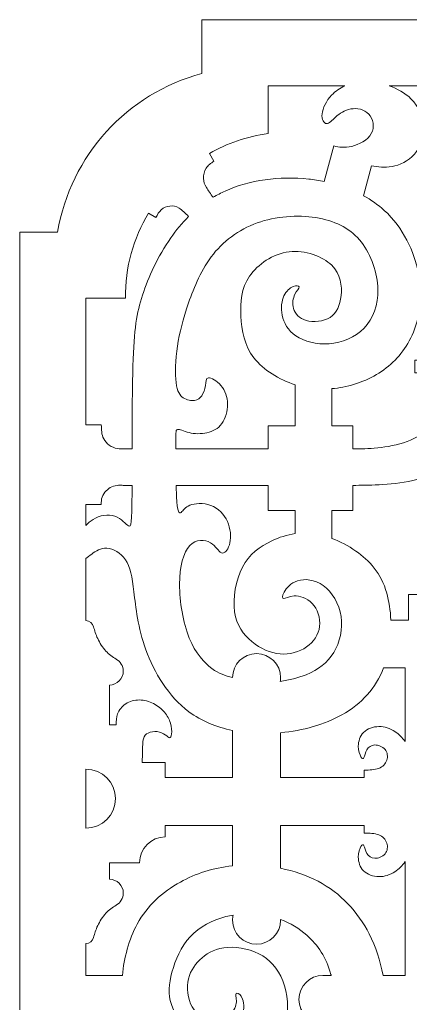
# Model space of a CAD drawing. Header units: millimetres. Extents: x -77 to 114, y -14 to 198.
# Drawn here: x -77 to -52.9, y 48.8 to 109.4 of the extents above; entities that cross this region are included whole.
import ezdxf

# ---------------------------------------------------------------- set-up
doc = ezdxf.new("R2010")
doc.units = ezdxf.units.MM
doc.header["$MEASUREMENT"] = 0
doc.layers.add('Default', color=7, linetype='Continuous')

msp = doc.modelspace()

# ---------------------------------------------------------------- linework, layer by layer
at = {"layer": 'Default', "lineweight": 9}
for points, knots in [([(-51.98, 3.963), (-51.98, 3.963), (-76.979, 3.963), (-76.979, 3.963), (-76.979, 3.963), (-76.979, 3.963), (-76.979, 96.287), (-76.979, 96.287), (-76.979, 96.287), (-76.979, 96.287), (-74.644, 96.287), (-74.644, 96.287), (-74.644, 96.287), (-73.848, 100.994), (-70.379, 104.808), (-65.763, 106.05), (-65.763, 106.05), (-65.763, 106.05), (-65.763, 109.359), (-65.763, 109.359), (-65.763, 109.359), (-65.763, 109.359), (-44.618, 109.359), (-44.618, 109.359), (-44.618, 109.359), (-44.618, 109.359), (-23.473, 109.359), (-23.473, 109.359), (-23.473, 109.359), (-23.473, 109.359), (-23.473, 106.05), (-23.473, 106.05), (-23.473, 106.05), (-18.857, 104.808), (-15.388, 100.994), (-14.593, 96.287), (-14.593, 96.287), (-14.593, 96.287), (-12.257, 96.287), (-12.257, 96.287), (-12.257, 96.287), (-12.257, 96.287), (-12.257, 3.963), (-12.257, 3.963), (-12.257, 3.963), (-12.257, 3.963), (-37.256, 3.963), (-37.256, 3.963), (-37.256, 3.963), (-37.256, 6.588), (-38.66, 9.015), (-40.937, 10.328), (-40.937, 10.328), (-42.076, 10.985), (-43.347, 11.313), (-44.618, 11.313), (-44.618, 11.313), (-45.889, 11.313), (-47.16, 10.985), (-48.299, 10.328), (-48.299, 10.328), (-50.576, 9.015), (-51.98, 6.588), (-51.98, 3.963)], [0, 0, 0, 0, 0.058824, 0.058824, 0.058824, 0.058824, 0.117647, 0.117647, 0.117647, 0.117647, 0.176471, 0.176471, 0.176471, 0.176471, 0.235294, 0.235294, 0.235294, 0.235294, 0.294118, 0.294118, 0.294118, 0.294118, 0.352941, 0.352941, 0.352941, 0.352941, 0.411765, 0.411765, 0.411765, 0.411765, 0.470588, 0.470588, 0.470588, 0.470588, 0.529412, 0.529412, 0.529412, 0.529412, 0.588235, 0.588235, 0.588235, 0.588235, 0.647059, 0.647059, 0.647059, 0.647059, 0.705882, 0.705882, 0.705882, 0.705882, 0.764706, 0.764706, 0.764706, 0.764706, 0.823529, 0.823529, 0.823529, 0.823529, 0.882353, 0.882353, 0.882353, 0.882353, 1, 1, 1, 1]), ([(-65.3, 101.129), (-65.3, 101.129), (-65.023, 100.649), (-65.023, 100.649), (-65.023, 100.649), (-65.206, 100.525), (-65.39, 100.4), (-65.506, 100.214), (-65.506, 100.214), (-65.622, 100.029), (-65.671, 99.782), (-65.665, 99.579), (-65.665, 99.579), (-65.659, 99.376), (-65.597, 99.216), (-65.489, 99.031), (-65.489, 99.031), (-65.38, 98.846), (-65.225, 98.636), (-65.069, 98.426), (-65.069, 98.426), (-64.835, 98.565), (-64.589, 98.695), (-64.331, 98.812), (-64.331, 98.812), (-62.859, 99.476), (-60.975, 99.747), (-59.189, 99.55), (-59.189, 99.55), (-58.865, 99.515), (-58.543, 99.463), (-58.228, 99.397), (-58.228, 99.397), (-58.228, 99.397), (-57.641, 101.586), (-57.641, 101.586), (-57.641, 101.586), (-57.311, 101.519), (-56.981, 101.451), (-56.542, 101.559), (-56.542, 101.559), (-56.104, 101.667), (-55.555, 101.95), (-55.334, 102.347), (-55.334, 102.347), (-55.112, 102.744), (-55.217, 103.256), (-55.494, 103.551), (-55.494, 103.551), (-55.771, 103.847), (-56.221, 103.927), (-56.599, 103.862), (-56.599, 103.862), (-56.978, 103.798), (-57.286, 103.588), (-57.523, 103.376), (-57.523, 103.376), (-57.76, 103.163), (-57.926, 102.947), (-58.086, 102.96), (-58.086, 102.96), (-58.246, 102.972), (-58.4, 103.212), (-58.366, 103.56), (-58.366, 103.56), (-58.333, 103.908), (-58.111, 104.364), (-57.775, 104.718), (-57.775, 104.718), (-57.551, 104.955), (-57.275, 105.146), (-56.965, 105.286), (-56.965, 105.286), (-56.965, 105.286), (-61.684, 105.286), (-61.684, 105.286), (-61.684, 105.286), (-61.684, 105.286), (-61.684, 102.35), (-61.684, 102.35), (-61.684, 102.35), (-62.991, 102.168), (-64.21, 101.745), (-65.3, 101.129)], [0, 0, 0, 0, 0.045455, 0.045455, 0.045455, 0.045455, 0.090909, 0.090909, 0.090909, 0.090909, 0.136364, 0.136364, 0.136364, 0.136364, 0.181818, 0.181818, 0.181818, 0.181818, 0.227273, 0.227273, 0.227273, 0.227273, 0.272727, 0.272727, 0.272727, 0.272727, 0.318182, 0.318182, 0.318182, 0.318182, 0.363636, 0.363636, 0.363636, 0.363636, 0.409091, 0.409091, 0.409091, 0.409091, 0.454545, 0.454545, 0.454545, 0.454545, 0.5, 0.5, 0.5, 0.5, 0.545455, 0.545455, 0.545455, 0.545455, 0.590909, 0.590909, 0.590909, 0.590909, 0.636364, 0.636364, 0.636364, 0.636364, 0.681818, 0.681818, 0.681818, 0.681818, 0.727273, 0.727273, 0.727273, 0.727273, 0.772727, 0.772727, 0.772727, 0.772727, 0.818182, 0.818182, 0.818182, 0.818182, 0.863636, 0.863636, 0.863636, 0.863636, 0.909091, 0.909091, 0.909091, 0.909091, 1, 1, 1, 1]), ([(-36.934, 92.699), (-36.934, 92.699), (-39.213, 92.699), (-39.213, 92.699), (-39.213, 92.699), (-39.464, 91.931), (-40.187, 91.376), (-41.039, 91.376), (-41.039, 91.376), (-41.039, 91.376), (-41.039, 90.685), (-41.039, 90.685), (-41.039, 90.685), (-41.039, 90.685), (-43.586, 90.685), (-43.586, 90.685), (-43.586, 90.685), (-43.586, 90.685), (-43.586, 89.558), (-43.586, 89.558), (-43.586, 89.558), (-43.586, 89.558), (-40.501, 89.558), (-40.501, 89.558), (-40.501, 89.558), (-40.501, 89.558), (-40.501, 88.856), (-40.501, 88.856), (-40.501, 88.856), (-40.501, 88.856), (-38.433, 88.856), (-38.433, 88.856), (-38.433, 88.856), (-38.433, 88.856), (-38.433, 88.394), (-38.433, 88.394), (-38.433, 88.394), (-38.433, 88.394), (-36.585, 88.394), (-36.585, 88.394), (-36.585, 88.394), (-36.585, 88.394), (-36.585, 87.619), (-36.585, 87.619), (-36.585, 87.619), (-37.318, 87.637), (-38.052, 87.655), (-38.412, 87.32), (-38.412, 87.32), (-38.772, 86.984), (-38.76, 86.295), (-38.575, 85.722), (-38.575, 85.722), (-38.391, 85.15), (-38.034, 84.694), (-37.605, 84.309), (-37.605, 84.309), (-37.178, 83.924), (-36.679, 83.61), (-36.1, 83.394), (-36.1, 83.394), (-35.521, 83.178), (-34.863, 83.059), (-34.294, 82.999), (-34.294, 82.999), (-33.726, 82.94), (-33.249, 82.94), (-32.771, 82.94), (-32.771, 82.94), (-32.771, 82.94), (-32.771, 84.362), (-32.771, 84.362), (-32.771, 84.362), (-32.771, 84.362), (-31.466, 84.362), (-31.466, 84.362), (-31.466, 84.362), (-31.466, 84.362), (-31.466, 86.648), (-31.466, 86.648), (-31.466, 86.648), (-31.697, 86.667), (-31.925, 86.7), (-32.153, 86.743), (-32.153, 86.743), (-33.113, 86.928), (-34.049, 87.322), (-34.819, 87.919), (-34.819, 87.919), (-35.588, 88.516), (-36.192, 89.317), (-36.562, 90.302), (-36.562, 90.302), (-36.931, 91.287), (-37.066, 92.457), (-36.801, 93.775), (-36.801, 93.775), (-36.537, 95.092), (-35.872, 96.558), (-34.696, 97.623), (-34.696, 97.623), (-34.317, 97.966), (-33.886, 98.267), (-33.416, 98.524), (-33.416, 98.524), (-33.416, 98.524), (-33.91, 100.369), (-33.91, 100.369), (-33.91, 100.369), (-34.312, 100.301), (-34.714, 100.233), (-35.179, 100.319), (-35.179, 100.319), (-35.645, 100.405), (-36.174, 100.645), (-36.55, 101.073), (-36.55, 101.073), (-36.925, 101.501), (-37.147, 102.117), (-37.126, 102.744), (-37.126, 102.744), (-37.104, 103.373), (-36.839, 104.013), (-36.344, 104.493), (-36.344, 104.493), (-35.982, 104.844), (-35.497, 105.109), (-35.011, 105.286), (-35.011, 105.286), (-35.011, 105.286), (-44.618, 105.286), (-44.618, 105.286), (-44.618, 105.286), (-44.618, 105.286), (-54.226, 105.286), (-54.226, 105.286), (-54.226, 105.286), (-53.739, 105.109), (-53.254, 104.844), (-52.892, 104.493), (-52.892, 104.493), (-52.397, 104.013), (-52.132, 103.373), (-52.111, 102.744), (-52.111, 102.744), (-52.089, 102.117), (-52.311, 101.501), (-52.686, 101.073), (-52.686, 101.073), (-53.062, 100.645), (-53.591, 100.405), (-54.057, 100.319), (-54.057, 100.319), (-54.522, 100.233), (-54.924, 100.301), (-55.326, 100.369), (-55.326, 100.369), (-55.326, 100.369), (-55.82, 98.524), (-55.82, 98.524), (-55.82, 98.524), (-55.35, 98.267), (-54.919, 97.966), (-54.541, 97.623), (-54.541, 97.623), (-53.365, 96.558), (-52.7, 95.092), (-52.435, 93.775), (-52.435, 93.775), (-52.17, 92.457), (-52.305, 91.287), (-52.675, 90.302), (-52.675, 90.302), (-53.044, 89.317), (-53.648, 88.516), (-54.417, 87.919), (-54.417, 87.919), (-55.187, 87.322), (-56.123, 86.928), (-57.083, 86.743), (-57.083, 86.743), (-57.311, 86.7), (-57.54, 86.667), (-57.77, 86.648), (-57.77, 86.648), (-57.77, 86.648), (-57.77, 84.362), (-57.77, 84.362), (-57.77, 84.362), (-57.77, 84.362), (-56.465, 84.362), (-56.465, 84.362), (-56.465, 84.362), (-56.465, 84.362), (-56.465, 82.94), (-56.465, 82.94), (-56.465, 82.94), (-55.988, 82.94), (-55.51, 82.94), (-54.942, 82.999), (-54.942, 82.999), (-54.374, 83.059), (-53.715, 83.178), (-53.136, 83.394), (-53.136, 83.394), (-52.557, 83.61), (-52.059, 83.924), (-51.631, 84.309), (-51.631, 84.309), (-51.203, 84.694), (-50.846, 85.15), (-50.661, 85.722), (-50.661, 85.722), (-50.476, 86.295), (-50.464, 86.984), (-50.824, 87.32), (-50.824, 87.32), (-51.185, 87.655), (-51.918, 87.637), (-52.651, 87.619), (-52.651, 87.619), (-52.651, 87.619), (-52.651, 88.394), (-52.651, 88.394), (-52.651, 88.394), (-52.651, 88.394), (-50.804, 88.394), (-50.804, 88.394), (-50.804, 88.394), (-50.804, 88.394), (-50.804, 88.856), (-50.804, 88.856), (-50.804, 88.856), (-50.804, 88.856), (-48.735, 88.856), (-48.735, 88.856), (-48.735, 88.856), (-48.735, 88.856), (-48.735, 89.558), (-48.735, 89.558), (-48.735, 89.558), (-48.735, 89.558), (-45.65, 89.558), (-45.65, 89.558), (-45.65, 89.558), (-45.65, 89.558), (-45.65, 90.685), (-45.65, 90.685), (-45.65, 90.685), (-45.65, 90.685), (-48.197, 90.685), (-48.197, 90.685), (-48.197, 90.685), (-48.197, 90.685), (-48.197, 91.376), (-48.197, 91.376), (-48.197, 91.376), (-49.049, 91.376), (-49.772, 91.931), (-50.023, 92.699), (-50.023, 92.699), (-50.023, 92.699), (-52.303, 92.699), (-52.303, 92.699)], [0, 0, 0, 0, 0.014925, 0.014925, 0.014925, 0.014925, 0.029851, 0.029851, 0.029851, 0.029851, 0.044776, 0.044776, 0.044776, 0.044776, 0.059701, 0.059701, 0.059701, 0.059701, 0.074627, 0.074627, 0.074627, 0.074627, 0.089552, 0.089552, 0.089552, 0.089552, 0.104478, 0.104478, 0.104478, 0.104478, 0.119403, 0.119403, 0.119403, 0.119403, 0.134328, 0.134328, 0.134328, 0.134328, 0.149254, 0.149254, 0.149254, 0.149254, 0.164179, 0.164179, 0.164179, 0.164179, 0.179104, 0.179104, 0.179104, 0.179104, 0.19403, 0.19403, 0.19403, 0.19403, 0.208955, 0.208955, 0.208955, 0.208955, 0.223881, 0.223881, 0.223881, 0.223881, 0.238806, 0.238806, 0.238806, 0.238806, 0.253731, 0.253731, 0.253731, 0.253731, 0.268657, 0.268657, 0.268657, 0.268657, 0.283582, 0.283582, 0.283582, 0.283582, 0.298507, 0.298507, 0.298507, 0.298507, 0.313433, 0.313433, 0.313433, 0.313433, 0.328358, 0.328358, 0.328358, 0.328358, 0.343284, 0.343284, 0.343284, 0.343284, 0.358209, 0.358209, 0.358209, 0.358209, 0.373134, 0.373134, 0.373134, 0.373134, 0.38806, 0.38806, 0.38806, 0.38806, 0.402985, 0.402985, 0.402985, 0.402985, 0.41791, 0.41791, 0.41791, 0.41791, 0.432836, 0.432836, 0.432836, 0.432836, 0.447761, 0.447761, 0.447761, 0.447761, 0.462687, 0.462687, 0.462687, 0.462687, 0.477612, 0.477612, 0.477612, 0.477612, 0.492537, 0.492537, 0.492537, 0.492537, 0.507463, 0.507463, 0.507463, 0.507463, 0.522388, 0.522388, 0.522388, 0.522388, 0.537313, 0.537313, 0.537313, 0.537313, 0.552239, 0.552239, 0.552239, 0.552239, 0.567164, 0.567164, 0.567164, 0.567164, 0.58209, 0.58209, 0.58209, 0.58209, 0.597015, 0.597015, 0.597015, 0.597015, 0.61194, 0.61194, 0.61194, 0.61194, 0.626866, 0.626866, 0.626866, 0.626866, 0.641791, 0.641791, 0.641791, 0.641791, 0.656716, 0.656716, 0.656716, 0.656716, 0.671642, 0.671642, 0.671642, 0.671642, 0.686567, 0.686567, 0.686567, 0.686567, 0.701493, 0.701493, 0.701493, 0.701493, 0.716418, 0.716418, 0.716418, 0.716418, 0.731343, 0.731343, 0.731343, 0.731343, 0.746269, 0.746269, 0.746269, 0.746269, 0.761194, 0.761194, 0.761194, 0.761194, 0.776119, 0.776119, 0.776119, 0.776119, 0.791045, 0.791045, 0.791045, 0.791045, 0.80597, 0.80597, 0.80597, 0.80597, 0.820896, 0.820896, 0.820896, 0.820896, 0.835821, 0.835821, 0.835821, 0.835821, 0.850746, 0.850746, 0.850746, 0.850746, 0.865672, 0.865672, 0.865672, 0.865672, 0.880597, 0.880597, 0.880597, 0.880597, 0.895522, 0.895522, 0.895522, 0.895522, 0.910448, 0.910448, 0.910448, 0.910448, 0.925373, 0.925373, 0.925373, 0.925373, 0.940299, 0.940299, 0.940299, 0.940299, 0.955224, 0.955224, 0.955224, 0.955224, 0.970149, 0.970149, 0.970149, 0.970149, 1, 1, 1, 1]), ([(-66.583, 97.24), (-66.992, 96.831), (-67.352, 96.388), (-67.674, 95.93), (-67.674, 95.93), (-68.486, 94.772), (-69.053, 93.516), (-69.416, 92.408), (-69.416, 92.408), (-69.779, 91.3), (-69.94, 90.339), (-70.007, 88.055), (-70.007, 88.055), (-70.05, 86.623), (-70.056, 84.669), (-70.058, 82.94), (-70.058, 82.94), (-70.058, 82.94), (-70.504, 82.94), (-70.504, 82.94), (-70.504, 82.94), (-70.658, 82.934), (-70.812, 82.927), (-70.976, 82.96), (-70.976, 82.96), (-71.141, 82.992), (-71.316, 83.063), (-71.463, 83.168), (-71.463, 83.168), (-71.609, 83.272), (-71.726, 83.411), (-71.801, 83.552), (-71.801, 83.552), (-71.876, 83.694), (-71.911, 83.839), (-71.929, 83.983), (-71.929, 83.983), (-71.947, 84.128), (-71.951, 84.273), (-71.954, 84.418), (-71.954, 84.418), (-71.954, 84.418), (-72.901, 84.418), (-72.901, 84.418), (-72.901, 84.418), (-72.901, 84.418), (-72.901, 92.214), (-72.901, 92.214), (-72.901, 92.214), (-72.901, 92.214), (-70.475, 92.214), (-70.475, 92.214), (-70.475, 92.214), (-70.485, 94.116), (-69.969, 95.911), (-69.055, 97.451), (-69.055, 97.451), (-69.055, 97.451), (-68.589, 97.181), (-68.589, 97.181), (-68.589, 97.181), (-68.498, 97.36), (-68.407, 97.538), (-68.263, 97.664), (-68.263, 97.664), (-68.119, 97.791), (-67.921, 97.865), (-67.732, 97.887), (-67.732, 97.887), (-67.543, 97.911), (-67.361, 97.883), (-67.171, 97.767), (-67.171, 97.767), (-66.981, 97.65), (-66.782, 97.445), (-66.583, 97.24)], [0, 0, 0, 0, 0.05, 0.05, 0.05, 0.05, 0.1, 0.1, 0.1, 0.1, 0.15, 0.15, 0.15, 0.15, 0.2, 0.2, 0.2, 0.2, 0.25, 0.25, 0.25, 0.25, 0.3, 0.3, 0.3, 0.3, 0.35, 0.35, 0.35, 0.35, 0.4, 0.4, 0.4, 0.4, 0.45, 0.45, 0.45, 0.45, 0.5, 0.5, 0.5, 0.5, 0.55, 0.55, 0.55, 0.55, 0.6, 0.6, 0.6, 0.6, 0.65, 0.65, 0.65, 0.65, 0.7, 0.7, 0.7, 0.7, 0.75, 0.75, 0.75, 0.75, 0.8, 0.8, 0.8, 0.8, 0.85, 0.85, 0.85, 0.85, 0.9, 0.9, 0.9, 0.9, 1, 1, 1, 1]), ([(-61.674, 82.94), (-61.674, 82.94), (-61.674, 84.362), (-61.674, 84.362), (-61.674, 84.362), (-61.674, 84.362), (-60.014, 84.362), (-60.014, 84.362), (-60.014, 84.362), (-60.014, 84.362), (-60.014, 86.891), (-60.014, 86.891), (-60.014, 86.891), (-60.999, 87.199), (-61.985, 87.79), (-62.563, 88.547), (-62.563, 88.547), (-63.142, 89.305), (-63.315, 90.228), (-63.364, 91.109), (-63.364, 91.109), (-63.413, 91.989), (-63.339, 92.827), (-62.834, 93.566), (-62.834, 93.566), (-62.329, 94.304), (-61.393, 94.945), (-60.396, 95.068), (-60.396, 95.068), (-59.399, 95.191), (-58.339, 94.797), (-57.773, 94.243), (-57.773, 94.243), (-57.207, 93.689), (-57.133, 92.974), (-57.194, 92.377), (-57.194, 92.377), (-57.256, 91.78), (-57.453, 91.3), (-57.865, 91.035), (-57.865, 91.035), (-58.278, 90.77), (-58.906, 90.721), (-59.343, 90.844), (-59.343, 90.844), (-59.78, 90.967), (-60.026, 91.263), (-60.119, 91.577), (-60.119, 91.577), (-60.211, 91.891), (-60.15, 92.223), (-60.039, 92.457), (-60.039, 92.457), (-59.928, 92.691), (-59.768, 92.827), (-59.774, 92.906), (-59.774, 92.906), (-59.78, 92.987), (-59.953, 93.011), (-60.15, 92.932), (-60.15, 92.932), (-60.347, 92.851), (-60.569, 92.666), (-60.71, 92.359), (-60.71, 92.359), (-60.851, 92.051), (-60.913, 91.62), (-60.821, 91.164), (-60.821, 91.164), (-60.729, 90.709), (-60.482, 90.228), (-59.977, 89.89), (-59.977, 89.89), (-59.472, 89.551), (-58.709, 89.354), (-57.927, 89.415), (-57.927, 89.415), (-57.145, 89.477), (-56.345, 89.798), (-55.784, 90.376), (-55.784, 90.376), (-55.224, 90.955), (-54.904, 91.792), (-54.928, 92.771), (-54.928, 92.771), (-54.953, 93.75), (-55.323, 94.871), (-55.944, 95.665), (-55.944, 95.665), (-56.566, 96.459), (-57.441, 96.927), (-58.543, 97.137), (-58.543, 97.137), (-59.645, 97.346), (-60.975, 97.297), (-62.145, 96.921), (-62.145, 96.921), (-63.314, 96.546), (-64.324, 95.843), (-65.057, 94.932), (-65.057, 94.932), (-65.789, 94.021), (-66.245, 92.9), (-66.584, 91.922), (-66.584, 91.922), (-66.923, 90.943), (-67.144, 90.105), (-67.267, 89.262), (-67.267, 89.262), (-67.391, 88.418), (-67.415, 87.568), (-67.35, 87.021), (-67.35, 87.021), (-67.285, 86.474), (-67.13, 86.228), (-66.911, 86.084), (-66.911, 86.084), (-66.693, 85.939), (-66.41, 85.894), (-66.208, 85.921), (-66.208, 85.921), (-66.005, 85.948), (-65.882, 86.047), (-65.774, 86.21), (-65.774, 86.21), (-65.667, 86.373), (-65.574, 86.602), (-65.54, 86.832), (-65.54, 86.832), (-65.506, 87.063), (-65.531, 87.297), (-65.365, 87.316), (-65.365, 87.316), (-65.199, 87.335), (-64.841, 87.137), (-64.589, 86.836), (-64.589, 86.836), (-64.337, 86.534), (-64.189, 86.128), (-64.183, 85.697), (-64.183, 85.697), (-64.176, 85.266), (-64.312, 84.81), (-64.539, 84.496), (-64.539, 84.496), (-64.767, 84.182), (-65.088, 84.01), (-65.451, 83.93), (-65.451, 83.93), (-65.814, 83.85), (-66.221, 83.862), (-66.553, 83.942), (-66.553, 83.942), (-66.886, 84.022), (-67.144, 84.17), (-67.267, 84.139), (-67.267, 84.139), (-67.391, 84.108), (-67.378, 83.899), (-67.372, 82.987), (-67.372, 82.987), (-67.372, 82.972), (-67.372, 82.956), (-67.372, 82.94), (-67.372, 82.94), (-67.372, 82.94), (-61.674, 82.94), (-61.674, 82.94)], [0, 0, 0, 0, 0.023256, 0.023256, 0.023256, 0.023256, 0.046512, 0.046512, 0.046512, 0.046512, 0.069767, 0.069767, 0.069767, 0.069767, 0.093023, 0.093023, 0.093023, 0.093023, 0.116279, 0.116279, 0.116279, 0.116279, 0.139535, 0.139535, 0.139535, 0.139535, 0.162791, 0.162791, 0.162791, 0.162791, 0.186047, 0.186047, 0.186047, 0.186047, 0.209302, 0.209302, 0.209302, 0.209302, 0.232558, 0.232558, 0.232558, 0.232558, 0.255814, 0.255814, 0.255814, 0.255814, 0.27907, 0.27907, 0.27907, 0.27907, 0.302326, 0.302326, 0.302326, 0.302326, 0.325581, 0.325581, 0.325581, 0.325581, 0.348837, 0.348837, 0.348837, 0.348837, 0.372093, 0.372093, 0.372093, 0.372093, 0.395349, 0.395349, 0.395349, 0.395349, 0.418605, 0.418605, 0.418605, 0.418605, 0.44186, 0.44186, 0.44186, 0.44186, 0.465116, 0.465116, 0.465116, 0.465116, 0.488372, 0.488372, 0.488372, 0.488372, 0.511628, 0.511628, 0.511628, 0.511628, 0.534884, 0.534884, 0.534884, 0.534884, 0.55814, 0.55814, 0.55814, 0.55814, 0.581395, 0.581395, 0.581395, 0.581395, 0.604651, 0.604651, 0.604651, 0.604651, 0.627907, 0.627907, 0.627907, 0.627907, 0.651163, 0.651163, 0.651163, 0.651163, 0.674419, 0.674419, 0.674419, 0.674419, 0.697674, 0.697674, 0.697674, 0.697674, 0.72093, 0.72093, 0.72093, 0.72093, 0.744186, 0.744186, 0.744186, 0.744186, 0.767442, 0.767442, 0.767442, 0.767442, 0.790698, 0.790698, 0.790698, 0.790698, 0.813953, 0.813953, 0.813953, 0.813953, 0.837209, 0.837209, 0.837209, 0.837209, 0.860465, 0.860465, 0.860465, 0.860465, 0.883721, 0.883721, 0.883721, 0.883721, 0.906977, 0.906977, 0.906977, 0.906977, 0.930233, 0.930233, 0.930233, 0.930233, 0.953488, 0.953488, 0.953488, 0.953488, 1, 1, 1, 1]), ([(-57.77, 77.417), (-57.77, 77.417), (-57.77, 79.153), (-57.77, 79.153), (-57.77, 79.153), (-57.77, 79.153), (-56.465, 79.153), (-56.465, 79.153), (-56.465, 79.153), (-56.465, 79.153), (-56.465, 80.696), (-56.465, 80.696), (-56.465, 80.696), (-55.975, 80.696), (-55.485, 80.696), (-54.859, 80.729), (-54.859, 80.729), (-54.232, 80.762), (-53.469, 80.829), (-52.782, 80.985), (-52.782, 80.985), (-52.095, 81.141), (-51.486, 81.388), (-50.904, 81.763), (-50.904, 81.763), (-50.322, 82.139), (-49.768, 82.644), (-49.379, 83.155), (-49.379, 83.155), (-48.989, 83.666), (-48.764, 84.183), (-48.66, 84.605), (-48.66, 84.605), (-48.555, 85.026), (-48.571, 85.353), (-48.586, 85.679), (-48.586, 85.679), (-48.586, 85.679), (-47.607, 85.679), (-47.607, 85.679), (-47.607, 85.679), (-47.607, 86.179), (-47.202, 86.584), (-46.702, 86.584), (-46.702, 86.584), (-46.202, 86.584), (-45.797, 86.179), (-45.797, 85.679), (-45.797, 85.679), (-45.797, 85.179), (-46.202, 84.774), (-46.702, 84.774), (-46.702, 84.774), (-46.702, 84.774), (-47.587, 84.774), (-47.587, 84.774), (-47.587, 84.774), (-47.587, 84.774), (-47.587, 83.757), (-47.587, 83.757), (-47.587, 83.757), (-48.363, 83.758), (-48.991, 83.13), (-48.991, 82.354), (-48.991, 82.354), (-48.991, 81.579), (-48.363, 80.951), (-47.587, 80.951), (-47.587, 80.951), (-47.587, 80.951), (-47.587, 80.117), (-47.587, 80.117), (-47.587, 80.117), (-47.471, 80.143), (-47.35, 80.156), (-47.227, 80.156), (-47.227, 80.156), (-46.309, 80.156), (-45.564, 79.412), (-45.564, 78.494), (-45.564, 78.494), (-45.564, 77.576), (-46.309, 76.831), (-47.227, 76.831), (-47.227, 76.831), (-48.145, 76.831), (-48.889, 77.576), (-48.889, 78.494), (-48.889, 78.494), (-48.889, 78.494), (-49.847, 78.494), (-49.847, 78.494), (-49.847, 78.494), (-49.847, 78.494), (-49.847, 76.084), (-49.847, 76.084), (-49.847, 76.084), (-51.011, 76.084), (-51.955, 75.139), (-51.955, 73.975), (-51.955, 73.975), (-51.955, 73.975), (-53.045, 73.975), (-53.045, 73.975), (-53.045, 73.975), (-53.045, 73.975), (-53.045, 72.398), (-53.045, 72.398), (-53.045, 72.398), (-53.045, 72.398), (-54.134, 72.398), (-54.134, 72.398), (-54.134, 72.398), (-54.156, 72.994), (-54.242, 73.566), (-54.384, 74.063), (-54.384, 74.063), (-54.737, 75.297), (-55.446, 76.067), (-56.289, 76.652), (-56.289, 76.652), (-56.754, 76.974), (-57.259, 77.24), (-57.77, 77.43), (-57.77, 77.43), (-57.774, 77.432), (-57.77, 77.413), (-57.77, 77.417)], [0, 0, 0, 0, 0.030303, 0.030303, 0.030303, 0.030303, 0.060606, 0.060606, 0.060606, 0.060606, 0.090909, 0.090909, 0.090909, 0.090909, 0.121212, 0.121212, 0.121212, 0.121212, 0.151515, 0.151515, 0.151515, 0.151515, 0.181818, 0.181818, 0.181818, 0.181818, 0.212121, 0.212121, 0.212121, 0.212121, 0.242424, 0.242424, 0.242424, 0.242424, 0.272727, 0.272727, 0.272727, 0.272727, 0.30303, 0.30303, 0.30303, 0.30303, 0.333333, 0.333333, 0.333333, 0.333333, 0.363636, 0.363636, 0.363636, 0.363636, 0.393939, 0.393939, 0.393939, 0.393939, 0.424242, 0.424242, 0.424242, 0.424242, 0.454545, 0.454545, 0.454545, 0.454545, 0.484848, 0.484848, 0.484848, 0.484848, 0.515152, 0.515152, 0.515152, 0.515152, 0.545455, 0.545455, 0.545455, 0.545455, 0.575758, 0.575758, 0.575758, 0.575758, 0.606061, 0.606061, 0.606061, 0.606061, 0.636364, 0.636364, 0.636364, 0.636364, 0.666667, 0.666667, 0.666667, 0.666667, 0.69697, 0.69697, 0.69697, 0.69697, 0.727273, 0.727273, 0.727273, 0.727273, 0.757576, 0.757576, 0.757576, 0.757576, 0.787879, 0.787879, 0.787879, 0.787879, 0.818182, 0.818182, 0.818182, 0.818182, 0.848485, 0.848485, 0.848485, 0.848485, 0.878788, 0.878788, 0.878788, 0.878788, 0.909091, 0.909091, 0.909091, 0.909091, 0.939394, 0.939394, 0.939394, 0.939394, 1, 1, 1, 1]), ([(-71.954, 79.523), (-71.954, 79.523), (-72.901, 79.523), (-72.901, 79.523), (-72.901, 79.523), (-72.901, 79.523), (-72.901, 78.227), (-72.901, 78.227), (-72.901, 78.227), (-72.778, 78.37), (-72.632, 78.498), (-72.461, 78.6), (-72.461, 78.6), (-72.058, 78.844), (-71.522, 78.948), (-71.119, 78.807), (-71.119, 78.807), (-70.716, 78.665), (-70.444, 78.277), (-70.284, 78.194), (-70.284, 78.194), (-70.124, 78.111), (-70.075, 78.333), (-70.063, 80.247), (-70.063, 80.247), (-70.062, 80.388), (-70.061, 80.538), (-70.061, 80.696), (-70.061, 80.696), (-70.061, 80.696), (-70.611, 80.696), (-70.611, 80.696), (-70.611, 80.696), (-70.692, 80.702), (-70.773, 80.708), (-70.892, 80.697), (-70.892, 80.697), (-71.011, 80.686), (-71.169, 80.658), (-71.303, 80.601), (-71.303, 80.601), (-71.436, 80.545), (-71.547, 80.458), (-71.652, 80.35), (-71.652, 80.35), (-71.756, 80.243), (-71.855, 80.113), (-71.904, 79.972), (-71.904, 79.972), (-71.954, 79.831), (-71.954, 79.676), (-71.954, 79.523)], [0, 0, 0, 0, 0.071429, 0.071429, 0.071429, 0.071429, 0.142857, 0.142857, 0.142857, 0.142857, 0.214286, 0.214286, 0.214286, 0.214286, 0.285714, 0.285714, 0.285714, 0.285714, 0.357143, 0.357143, 0.357143, 0.357143, 0.428571, 0.428571, 0.428571, 0.428571, 0.5, 0.5, 0.5, 0.5, 0.571429, 0.571429, 0.571429, 0.571429, 0.642857, 0.642857, 0.642857, 0.642857, 0.714286, 0.714286, 0.714286, 0.714286, 0.785714, 0.785714, 0.785714, 0.785714, 0.857143, 0.857143, 0.857143, 0.857143, 1, 1, 1, 1]), ([(-67.348, 80.696), (-67.348, 80.696), (-61.674, 80.696), (-61.674, 80.696), (-61.674, 80.696), (-61.674, 80.696), (-61.674, 79.153), (-61.674, 79.153), (-61.674, 79.153), (-61.674, 79.153), (-60.014, 79.153), (-60.014, 79.153), (-60.014, 79.153), (-60.014, 79.153), (-60.014, 77.721), (-60.014, 77.721), (-60.014, 77.721), (-60.528, 77.653), (-61.011, 77.493), (-61.462, 77.282), (-61.462, 77.282), (-62.194, 76.937), (-62.84, 76.452), (-63.259, 75.656), (-63.259, 75.656), (-63.678, 74.86), (-63.869, 73.752), (-63.75, 72.912), (-63.75, 72.912), (-63.632, 72.072), (-63.204, 71.5), (-62.683, 71.075), (-62.683, 71.075), (-62.163, 70.651), (-61.55, 70.372), (-60.952, 70.32), (-60.952, 70.32), (-60.353, 70.267), (-59.768, 70.439), (-59.325, 70.75), (-59.325, 70.75), (-58.882, 71.061), (-58.579, 71.511), (-58.521, 72.015), (-58.521, 72.015), (-58.462, 72.52), (-58.648, 73.081), (-58.971, 73.425), (-58.971, 73.425), (-59.294, 73.77), (-59.756, 73.9), (-60.088, 73.887), (-60.088, 73.887), (-60.421, 73.875), (-60.624, 73.721), (-60.726, 73.724), (-60.726, 73.724), (-60.827, 73.727), (-60.827, 73.887), (-60.698, 74.127), (-60.698, 74.127), (-60.569, 74.367), (-60.31, 74.688), (-59.873, 74.823), (-59.873, 74.823), (-59.436, 74.959), (-58.82, 74.909), (-58.29, 74.521), (-58.29, 74.521), (-57.761, 74.134), (-57.317, 73.407), (-57.194, 72.631), (-57.194, 72.631), (-57.071, 71.855), (-57.268, 71.03), (-57.65, 70.402), (-57.65, 70.402), (-58.032, 69.774), (-58.598, 69.343), (-59.349, 69.041), (-59.349, 69.041), (-59.832, 68.847), (-60.392, 68.707), (-60.939, 68.629), (-60.939, 68.629), (-60.927, 68.704), (-60.921, 68.781), (-60.921, 68.86), (-60.921, 68.86), (-60.921, 69.676), (-61.582, 70.337), (-62.398, 70.337), (-62.398, 70.337), (-63.213, 70.337), (-63.874, 69.678), (-63.876, 68.864), (-63.876, 68.864), (-64.338, 68.98), (-64.712, 69.094), (-65.147, 69.415), (-65.147, 69.415), (-65.617, 69.762), (-66.159, 70.353), (-66.541, 71.295), (-66.541, 71.295), (-66.923, 72.237), (-67.144, 73.53), (-67.138, 74.614), (-67.138, 74.614), (-67.132, 75.697), (-66.898, 76.572), (-66.51, 76.988), (-66.51, 76.988), (-66.122, 77.403), (-65.58, 77.36), (-65.235, 77.163), (-65.235, 77.163), (-64.891, 76.966), (-64.743, 76.615), (-64.565, 76.544), (-64.565, 76.544), (-64.386, 76.473), (-64.176, 76.683), (-64.072, 77.027), (-64.072, 77.027), (-63.967, 77.372), (-63.967, 77.853), (-64.127, 78.302), (-64.127, 78.302), (-64.287, 78.751), (-64.608, 79.17), (-65.045, 79.386), (-65.045, 79.386), (-65.482, 79.601), (-66.036, 79.613), (-66.381, 79.515), (-66.381, 79.515), (-66.725, 79.416), (-66.861, 79.207), (-66.99, 79.077), (-66.99, 79.077), (-67.12, 78.948), (-67.243, 78.899), (-67.305, 79.681), (-67.305, 79.681), (-67.325, 79.945), (-67.339, 80.302), (-67.348, 80.696)], [0, 0, 0, 0, 0.026316, 0.026316, 0.026316, 0.026316, 0.052632, 0.052632, 0.052632, 0.052632, 0.078947, 0.078947, 0.078947, 0.078947, 0.105263, 0.105263, 0.105263, 0.105263, 0.131579, 0.131579, 0.131579, 0.131579, 0.157895, 0.157895, 0.157895, 0.157895, 0.184211, 0.184211, 0.184211, 0.184211, 0.210526, 0.210526, 0.210526, 0.210526, 0.236842, 0.236842, 0.236842, 0.236842, 0.263158, 0.263158, 0.263158, 0.263158, 0.289474, 0.289474, 0.289474, 0.289474, 0.315789, 0.315789, 0.315789, 0.315789, 0.342105, 0.342105, 0.342105, 0.342105, 0.368421, 0.368421, 0.368421, 0.368421, 0.394737, 0.394737, 0.394737, 0.394737, 0.421053, 0.421053, 0.421053, 0.421053, 0.447368, 0.447368, 0.447368, 0.447368, 0.473684, 0.473684, 0.473684, 0.473684, 0.5, 0.5, 0.5, 0.5, 0.526316, 0.526316, 0.526316, 0.526316, 0.552632, 0.552632, 0.552632, 0.552632, 0.578947, 0.578947, 0.578947, 0.578947, 0.605263, 0.605263, 0.605263, 0.605263, 0.631579, 0.631579, 0.631579, 0.631579, 0.657895, 0.657895, 0.657895, 0.657895, 0.684211, 0.684211, 0.684211, 0.684211, 0.710526, 0.710526, 0.710526, 0.710526, 0.736842, 0.736842, 0.736842, 0.736842, 0.763158, 0.763158, 0.763158, 0.763158, 0.789474, 0.789474, 0.789474, 0.789474, 0.815789, 0.815789, 0.815789, 0.815789, 0.842105, 0.842105, 0.842105, 0.842105, 0.868421, 0.868421, 0.868421, 0.868421, 0.894737, 0.894737, 0.894737, 0.894737, 0.921053, 0.921053, 0.921053, 0.921053, 0.947368, 0.947368, 0.947368, 0.947368, 1, 1, 1, 1]), ([(-72.431, 71.988), (-72.365, 71.755), (-72.3, 71.521), (-72.177, 71.259), (-72.177, 71.259), (-72.053, 70.998), (-71.871, 70.708), (-71.673, 70.494), (-71.673, 70.494), (-71.476, 70.28), (-71.261, 70.142), (-71.047, 70.004), (-71.047, 70.004), (-70.781, 69.86), (-70.6, 69.579), (-70.6, 69.255), (-70.6, 69.255), (-70.6, 68.785), (-70.981, 68.405), (-71.45, 68.405), (-71.45, 68.405), (-71.45, 68.405), (-71.45, 65.958), (-71.45, 65.958), (-71.45, 65.958), (-71.45, 65.958), (-71.035, 65.958), (-71.035, 65.958), (-71.035, 65.958), (-71.035, 66.182), (-71.035, 66.408), (-70.949, 66.635), (-70.949, 66.635), (-70.863, 66.863), (-70.69, 67.094), (-70.451, 67.249), (-70.451, 67.249), (-70.213, 67.405), (-69.908, 67.485), (-69.608, 67.484), (-69.608, 67.484), (-69.308, 67.482), (-69.012, 67.399), (-68.747, 67.263), (-68.747, 67.263), (-68.482, 67.128), (-68.248, 66.94), (-68.072, 66.735), (-68.072, 66.735), (-67.895, 66.53), (-67.774, 66.309), (-67.704, 66.066), (-67.704, 66.066), (-67.633, 65.823), (-67.611, 65.558), (-67.627, 65.392), (-67.627, 65.392), (-67.642, 65.225), (-67.694, 65.157), (-67.756, 65.163), (-67.756, 65.163), (-67.817, 65.17), (-67.889, 65.25), (-68.016, 65.336), (-68.016, 65.336), (-68.144, 65.422), (-68.329, 65.515), (-68.521, 65.539), (-68.521, 65.539), (-68.713, 65.564), (-68.914, 65.521), (-69.063, 65.45), (-69.063, 65.45), (-69.212, 65.379), (-69.311, 65.28), (-69.36, 65.096), (-69.36, 65.096), (-69.409, 64.911), (-69.409, 64.64), (-69.414, 64.383), (-69.414, 64.383), (-69.419, 64.126), (-69.428, 63.883), (-69.438, 63.639), (-69.438, 63.639), (-69.438, 63.639), (-68.014, 63.639), (-68.014, 63.639), (-68.014, 63.639), (-68.014, 63.639), (-68.014, 62.705), (-68.014, 62.705), (-68.014, 62.705), (-68.014, 62.705), (-63.876, 62.705), (-63.876, 62.705), (-63.876, 62.705), (-63.876, 62.705), (-63.876, 65.607), (-63.876, 65.607), (-63.876, 65.607), (-64.865, 65.81), (-65.787, 66.184), (-66.562, 66.76), (-66.562, 66.76), (-67.834, 67.705), (-68.708, 69.195), (-69.207, 70.568), (-69.207, 70.568), (-69.706, 71.941), (-69.829, 73.198), (-69.946, 74.133), (-69.946, 74.133), (-70.063, 75.069), (-70.174, 75.685), (-70.464, 76.116), (-70.464, 76.116), (-70.754, 76.548), (-71.224, 76.795), (-71.609, 76.822), (-71.609, 76.822), (-71.993, 76.85), (-72.293, 76.658), (-72.545, 76.468), (-72.545, 76.468), (-72.678, 76.366), (-72.799, 76.264), (-72.901, 76.19), (-72.901, 76.19), (-72.901, 76.19), (-72.901, 72.367), (-72.901, 72.367), (-72.901, 72.367), (-72.671, 72.367), (-72.478, 72.205), (-72.431, 71.988)], [0, 0, 0, 0, 0.028571, 0.028571, 0.028571, 0.028571, 0.057143, 0.057143, 0.057143, 0.057143, 0.085714, 0.085714, 0.085714, 0.085714, 0.114286, 0.114286, 0.114286, 0.114286, 0.142857, 0.142857, 0.142857, 0.142857, 0.171429, 0.171429, 0.171429, 0.171429, 0.2, 0.2, 0.2, 0.2, 0.228571, 0.228571, 0.228571, 0.228571, 0.257143, 0.257143, 0.257143, 0.257143, 0.285714, 0.285714, 0.285714, 0.285714, 0.314286, 0.314286, 0.314286, 0.314286, 0.342857, 0.342857, 0.342857, 0.342857, 0.371429, 0.371429, 0.371429, 0.371429, 0.4, 0.4, 0.4, 0.4, 0.428571, 0.428571, 0.428571, 0.428571, 0.457143, 0.457143, 0.457143, 0.457143, 0.485714, 0.485714, 0.485714, 0.485714, 0.514286, 0.514286, 0.514286, 0.514286, 0.542857, 0.542857, 0.542857, 0.542857, 0.571429, 0.571429, 0.571429, 0.571429, 0.6, 0.6, 0.6, 0.6, 0.628571, 0.628571, 0.628571, 0.628571, 0.657143, 0.657143, 0.657143, 0.657143, 0.685714, 0.685714, 0.685714, 0.685714, 0.714286, 0.714286, 0.714286, 0.714286, 0.742857, 0.742857, 0.742857, 0.742857, 0.771429, 0.771429, 0.771429, 0.771429, 0.8, 0.8, 0.8, 0.8, 0.828571, 0.828571, 0.828571, 0.828571, 0.857143, 0.857143, 0.857143, 0.857143, 0.885714, 0.885714, 0.885714, 0.885714, 0.914286, 0.914286, 0.914286, 0.914286, 0.942857, 0.942857, 0.942857, 0.942857, 1, 1, 1, 1]), ([(-55.771, 63.165), (-55.771, 63.165), (-55.771, 62.705), (-55.771, 62.705), (-55.771, 62.705), (-55.771, 62.705), (-60.92, 62.705), (-60.92, 62.705), (-60.92, 62.705), (-60.92, 62.705), (-60.92, 65.468), (-60.92, 65.468), (-60.92, 65.468), (-59.548, 65.596), (-58.21, 65.977), (-57.146, 66.57), (-57.146, 66.57), (-55.919, 67.253), (-55.057, 68.218), (-54.581, 69.458), (-54.581, 69.458), (-54.581, 69.458), (-53.241, 69.458), (-53.241, 69.458), (-53.241, 69.458), (-53.241, 69.458), (-53.241, 64.92), (-53.241, 64.92), (-53.241, 64.92), (-53.431, 65.148), (-53.622, 65.376), (-53.893, 65.551), (-53.893, 65.551), (-54.164, 65.726), (-54.515, 65.85), (-54.869, 65.847), (-54.869, 65.847), (-55.223, 65.843), (-55.58, 65.714), (-55.808, 65.486), (-55.808, 65.486), (-56.036, 65.259), (-56.134, 64.932), (-56.137, 64.646), (-56.137, 64.646), (-56.14, 64.36), (-56.048, 64.114), (-55.971, 63.984), (-55.971, 63.984), (-55.894, 63.855), (-55.832, 63.842), (-55.786, 63.941), (-55.786, 63.941), (-55.74, 64.039), (-55.709, 64.249), (-55.611, 64.415), (-55.611, 64.415), (-55.512, 64.581), (-55.346, 64.704), (-55.127, 64.714), (-55.127, 64.714), (-54.909, 64.723), (-54.638, 64.618), (-54.487, 64.437), (-54.487, 64.437), (-54.336, 64.255), (-54.305, 63.996), (-54.379, 63.775), (-54.379, 63.775), (-54.453, 63.553), (-54.632, 63.368), (-54.881, 63.273), (-54.881, 63.273), (-55.13, 63.177), (-55.451, 63.171), (-55.771, 63.165)], [0, 0, 0, 0, 0.05, 0.05, 0.05, 0.05, 0.1, 0.1, 0.1, 0.1, 0.15, 0.15, 0.15, 0.15, 0.2, 0.2, 0.2, 0.2, 0.25, 0.25, 0.25, 0.25, 0.3, 0.3, 0.3, 0.3, 0.35, 0.35, 0.35, 0.35, 0.4, 0.4, 0.4, 0.4, 0.45, 0.45, 0.45, 0.45, 0.5, 0.5, 0.5, 0.5, 0.55, 0.55, 0.55, 0.55, 0.6, 0.6, 0.6, 0.6, 0.65, 0.65, 0.65, 0.65, 0.7, 0.7, 0.7, 0.7, 0.75, 0.75, 0.75, 0.75, 0.8, 0.8, 0.8, 0.8, 0.85, 0.85, 0.85, 0.85, 0.9, 0.9, 0.9, 0.9, 1, 1, 1, 1]), ([(-72.901, 59.597), (-71.898, 59.597), (-71.086, 60.41), (-71.086, 61.412), (-71.086, 61.412), (-71.086, 62.415), (-71.898, 63.227), (-72.901, 63.227), (-72.901, 63.227), (-72.901, 63.227), (-72.901, 59.597), (-72.901, 59.597)], [0, 0, 0, 0, 0.25, 0.25, 0.25, 0.25, 0.5, 0.5, 0.5, 0.5, 1, 1, 1, 1]), ([(-72.431, 52.864), (-72.478, 52.647), (-72.671, 52.485), (-72.901, 52.485), (-72.901, 52.485), (-72.901, 52.485), (-72.901, 50.533), (-72.901, 50.533), (-72.901, 50.533), (-72.901, 50.533), (-70.652, 50.533), (-70.652, 50.533), (-70.652, 50.533), (-70.563, 51.584), (-70.259, 52.745), (-69.742, 53.693), (-69.742, 53.693), (-69.12, 54.835), (-68.189, 55.667), (-67.087, 56.277), (-67.087, 56.277), (-66.151, 56.795), (-65.09, 57.153), (-63.876, 57.275), (-63.876, 57.275), (-63.876, 57.275), (-63.876, 59.749), (-63.876, 59.749), (-63.876, 59.749), (-63.876, 59.749), (-68.014, 59.749), (-68.014, 59.749), (-68.014, 59.749), (-68.014, 59.749), (-68.014, 59.052), (-68.014, 59.052), (-68.014, 59.052), (-68.892, 59.052), (-69.603, 58.341), (-69.603, 57.463), (-69.603, 57.463), (-69.603, 57.463), (-71.45, 57.463), (-71.45, 57.463), (-71.45, 57.463), (-71.45, 57.463), (-71.45, 56.447), (-71.45, 56.447), (-71.45, 56.447), (-70.981, 56.447), (-70.6, 56.067), (-70.6, 55.597), (-70.6, 55.597), (-70.6, 55.273), (-70.781, 54.992), (-71.047, 54.848), (-71.047, 54.848), (-71.261, 54.71), (-71.476, 54.572), (-71.673, 54.358), (-71.673, 54.358), (-71.871, 54.144), (-72.053, 53.854), (-72.177, 53.593), (-72.177, 53.593), (-72.3, 53.331), (-72.365, 53.097), (-72.431, 52.864)], [0, 0, 0, 0, 0.055556, 0.055556, 0.055556, 0.055556, 0.111111, 0.111111, 0.111111, 0.111111, 0.166667, 0.166667, 0.166667, 0.166667, 0.222222, 0.222222, 0.222222, 0.222222, 0.277778, 0.277778, 0.277778, 0.277778, 0.333333, 0.333333, 0.333333, 0.333333, 0.388889, 0.388889, 0.388889, 0.388889, 0.444444, 0.444444, 0.444444, 0.444444, 0.5, 0.5, 0.5, 0.5, 0.555556, 0.555556, 0.555556, 0.555556, 0.611111, 0.611111, 0.611111, 0.611111, 0.666667, 0.666667, 0.666667, 0.666667, 0.722222, 0.722222, 0.722222, 0.722222, 0.777778, 0.777778, 0.777778, 0.777778, 0.833333, 0.833333, 0.833333, 0.833333, 0.888889, 0.888889, 0.888889, 0.888889, 1, 1, 1, 1]), ([(-53.241, 57.534), (-53.241, 57.534), (-53.241, 50.533), (-53.241, 50.533), (-53.241, 50.533), (-53.241, 50.533), (-54.613, 50.533), (-54.613, 50.533), (-54.613, 50.533), (-54.78, 51.432), (-55.056, 52.293), (-55.465, 53.09), (-55.465, 53.09), (-56.154, 54.43), (-57.219, 55.594), (-58.611, 56.326), (-58.611, 56.326), (-59.32, 56.699), (-60.114, 56.961), (-60.92, 57.122), (-60.92, 57.122), (-60.92, 57.122), (-60.92, 59.749), (-60.92, 59.749), (-60.92, 59.749), (-60.92, 59.749), (-55.771, 59.749), (-55.771, 59.749), (-55.771, 59.749), (-55.771, 59.749), (-55.771, 59.289), (-55.771, 59.289), (-55.771, 59.289), (-55.451, 59.283), (-55.13, 59.277), (-54.881, 59.182), (-54.881, 59.182), (-54.632, 59.086), (-54.453, 58.901), (-54.379, 58.68), (-54.379, 58.68), (-54.305, 58.458), (-54.336, 58.199), (-54.487, 58.018), (-54.487, 58.018), (-54.638, 57.836), (-54.909, 57.731), (-55.127, 57.74), (-55.127, 57.74), (-55.346, 57.75), (-55.512, 57.873), (-55.611, 58.039), (-55.611, 58.039), (-55.709, 58.205), (-55.74, 58.415), (-55.786, 58.513), (-55.786, 58.513), (-55.832, 58.612), (-55.894, 58.599), (-55.971, 58.47), (-55.971, 58.47), (-56.048, 58.341), (-56.14, 58.095), (-56.137, 57.808), (-56.137, 57.808), (-56.134, 57.522), (-56.036, 57.196), (-55.808, 56.968), (-55.808, 56.968), (-55.58, 56.74), (-55.223, 56.611), (-54.869, 56.608), (-54.869, 56.608), (-54.515, 56.605), (-54.164, 56.728), (-53.893, 56.903), (-53.893, 56.903), (-53.622, 57.079), (-53.431, 57.307), (-53.241, 57.534)], [0, 0, 0, 0, 0.047619, 0.047619, 0.047619, 0.047619, 0.095238, 0.095238, 0.095238, 0.095238, 0.142857, 0.142857, 0.142857, 0.142857, 0.190476, 0.190476, 0.190476, 0.190476, 0.238095, 0.238095, 0.238095, 0.238095, 0.285714, 0.285714, 0.285714, 0.285714, 0.333333, 0.333333, 0.333333, 0.333333, 0.380952, 0.380952, 0.380952, 0.380952, 0.428571, 0.428571, 0.428571, 0.428571, 0.47619, 0.47619, 0.47619, 0.47619, 0.52381, 0.52381, 0.52381, 0.52381, 0.571429, 0.571429, 0.571429, 0.571429, 0.619048, 0.619048, 0.619048, 0.619048, 0.666667, 0.666667, 0.666667, 0.666667, 0.714286, 0.714286, 0.714286, 0.714286, 0.761905, 0.761905, 0.761905, 0.761905, 0.809524, 0.809524, 0.809524, 0.809524, 0.857143, 0.857143, 0.857143, 0.857143, 0.904762, 0.904762, 0.904762, 0.904762, 1, 1, 1, 1]), ([(-57.569, 47.577), (-57.569, 47.577), (-58.309, 47.577), (-58.309, 47.577), (-58.309, 47.577), (-59.125, 47.577), (-59.787, 48.239), (-59.787, 49.055), (-59.787, 49.055), (-59.787, 49.871), (-59.125, 50.533), (-58.309, 50.533), (-58.309, 50.533), (-58.309, 50.533), (-57.806, 50.533), (-57.806, 50.533), (-57.806, 50.533), (-57.811, 50.553), (-57.817, 50.573), (-57.822, 50.593), (-57.822, 50.593), (-58.106, 51.643), (-58.624, 52.407), (-59.297, 52.998), (-59.297, 52.998), (-59.774, 53.417), (-60.329, 53.751), (-60.921, 53.979), (-60.921, 53.979), (-60.921, 53.962), (-60.921, 53.946), (-60.921, 53.93), (-60.921, 53.93), (-60.921, 53.114), (-61.582, 52.452), (-62.398, 52.452), (-62.398, 52.452), (-63.215, 52.452), (-63.876, 53.114), (-63.876, 53.93), (-63.876, 53.93), (-63.876, 54.038), (-63.865, 54.144), (-63.843, 54.245), (-63.843, 54.245), (-63.99, 54.219), (-64.136, 54.187), (-64.281, 54.149), (-64.281, 54.149), (-65.125, 53.931), (-65.907, 53.525), (-66.477, 52.909), (-66.477, 52.909), (-67.046, 52.294), (-67.403, 51.468), (-67.603, 50.736), (-67.603, 50.736), (-67.803, 50.003), (-67.846, 49.363), (-67.643, 48.747), (-67.643, 48.747), (-67.44, 48.132), (-66.99, 47.54), (-66.427, 47.205), (-66.427, 47.205), (-65.864, 46.87), (-65.186, 46.789), (-64.617, 46.94), (-64.617, 46.94), (-64.047, 47.091), (-63.585, 47.473), (-63.364, 47.897), (-63.364, 47.897), (-63.142, 48.322), (-63.161, 48.79), (-63.256, 49.071), (-63.256, 49.071), (-63.352, 49.351), (-63.524, 49.443), (-63.604, 49.437), (-63.604, 49.437), (-63.684, 49.431), (-63.672, 49.326), (-63.653, 49.138), (-63.653, 49.138), (-63.635, 48.95), (-63.61, 48.68), (-63.795, 48.412), (-63.795, 48.412), (-63.98, 48.144), (-64.374, 47.879), (-64.854, 47.836), (-64.854, 47.836), (-65.334, 47.793), (-65.901, 47.971), (-66.242, 48.411), (-66.242, 48.411), (-66.584, 48.851), (-66.701, 49.553), (-66.622, 50.121), (-66.622, 50.121), (-66.543, 50.689), (-66.267, 51.123), (-65.898, 51.486), (-65.898, 51.486), (-65.529, 51.85), (-65.065, 52.143), (-64.415, 52.231), (-64.415, 52.231), (-63.764, 52.319), (-62.927, 52.201), (-62.259, 51.866), (-62.259, 51.866), (-61.591, 51.53), (-61.092, 50.976), (-60.79, 50.197), (-60.79, 50.197), (-60.489, 49.419), (-60.384, 48.415), (-60.596, 47.504), (-60.596, 47.504), (-60.809, 46.592), (-61.338, 45.773), (-62.042, 45.2), (-62.042, 45.2), (-62.314, 44.943), (-62.586, 44.686), (-62.94, 44.343), (-62.94, 44.343), (-63.295, 43.999), (-63.732, 43.567), (-64.025, 43.081), (-64.025, 43.081), (-64.317, 42.595), (-64.465, 42.053), (-64.539, 41.646), (-64.539, 41.646), (-64.613, 41.24), (-64.613, 40.969), (-64.613, 40.699), (-64.613, 40.699), (-64.613, 40.699), (-64.613, 39.577), (-64.613, 39.577), (-64.613, 39.577), (-63.779, 39.58), (-62.936, 39.758), (-62.16, 40.115), (-62.16, 40.115), (-61.264, 40.527), (-60.458, 41.18), (-59.836, 41.836), (-59.836, 41.836), (-59.214, 42.491), (-58.777, 43.15), (-58.408, 43.99), (-58.408, 43.99), (-58.039, 44.83), (-57.739, 45.851), (-57.614, 47.029), (-57.614, 47.029), (-57.595, 47.208), (-57.58, 47.392), (-57.569, 47.577)], [0, 0, 0, 0, 0.02381, 0.02381, 0.02381, 0.02381, 0.047619, 0.047619, 0.047619, 0.047619, 0.071429, 0.071429, 0.071429, 0.071429, 0.095238, 0.095238, 0.095238, 0.095238, 0.119048, 0.119048, 0.119048, 0.119048, 0.142857, 0.142857, 0.142857, 0.142857, 0.166667, 0.166667, 0.166667, 0.166667, 0.190476, 0.190476, 0.190476, 0.190476, 0.214286, 0.214286, 0.214286, 0.214286, 0.238095, 0.238095, 0.238095, 0.238095, 0.261905, 0.261905, 0.261905, 0.261905, 0.285714, 0.285714, 0.285714, 0.285714, 0.309524, 0.309524, 0.309524, 0.309524, 0.333333, 0.333333, 0.333333, 0.333333, 0.357143, 0.357143, 0.357143, 0.357143, 0.380952, 0.380952, 0.380952, 0.380952, 0.404762, 0.404762, 0.404762, 0.404762, 0.428571, 0.428571, 0.428571, 0.428571, 0.452381, 0.452381, 0.452381, 0.452381, 0.47619, 0.47619, 0.47619, 0.47619, 0.5, 0.5, 0.5, 0.5, 0.52381, 0.52381, 0.52381, 0.52381, 0.547619, 0.547619, 0.547619, 0.547619, 0.571429, 0.571429, 0.571429, 0.571429, 0.595238, 0.595238, 0.595238, 0.595238, 0.619048, 0.619048, 0.619048, 0.619048, 0.642857, 0.642857, 0.642857, 0.642857, 0.666667, 0.666667, 0.666667, 0.666667, 0.690476, 0.690476, 0.690476, 0.690476, 0.714286, 0.714286, 0.714286, 0.714286, 0.738095, 0.738095, 0.738095, 0.738095, 0.761905, 0.761905, 0.761905, 0.761905, 0.785714, 0.785714, 0.785714, 0.785714, 0.809524, 0.809524, 0.809524, 0.809524, 0.833333, 0.833333, 0.833333, 0.833333, 0.857143, 0.857143, 0.857143, 0.857143, 0.880952, 0.880952, 0.880952, 0.880952, 0.904762, 0.904762, 0.904762, 0.904762, 0.928571, 0.928571, 0.928571, 0.928571, 0.952381, 0.952381, 0.952381, 0.952381, 1, 1, 1, 1])]:
    msp.add_open_spline(points, degree=3, knots=knots, dxfattribs=at)

doc.saveas('drawing.dxf')
